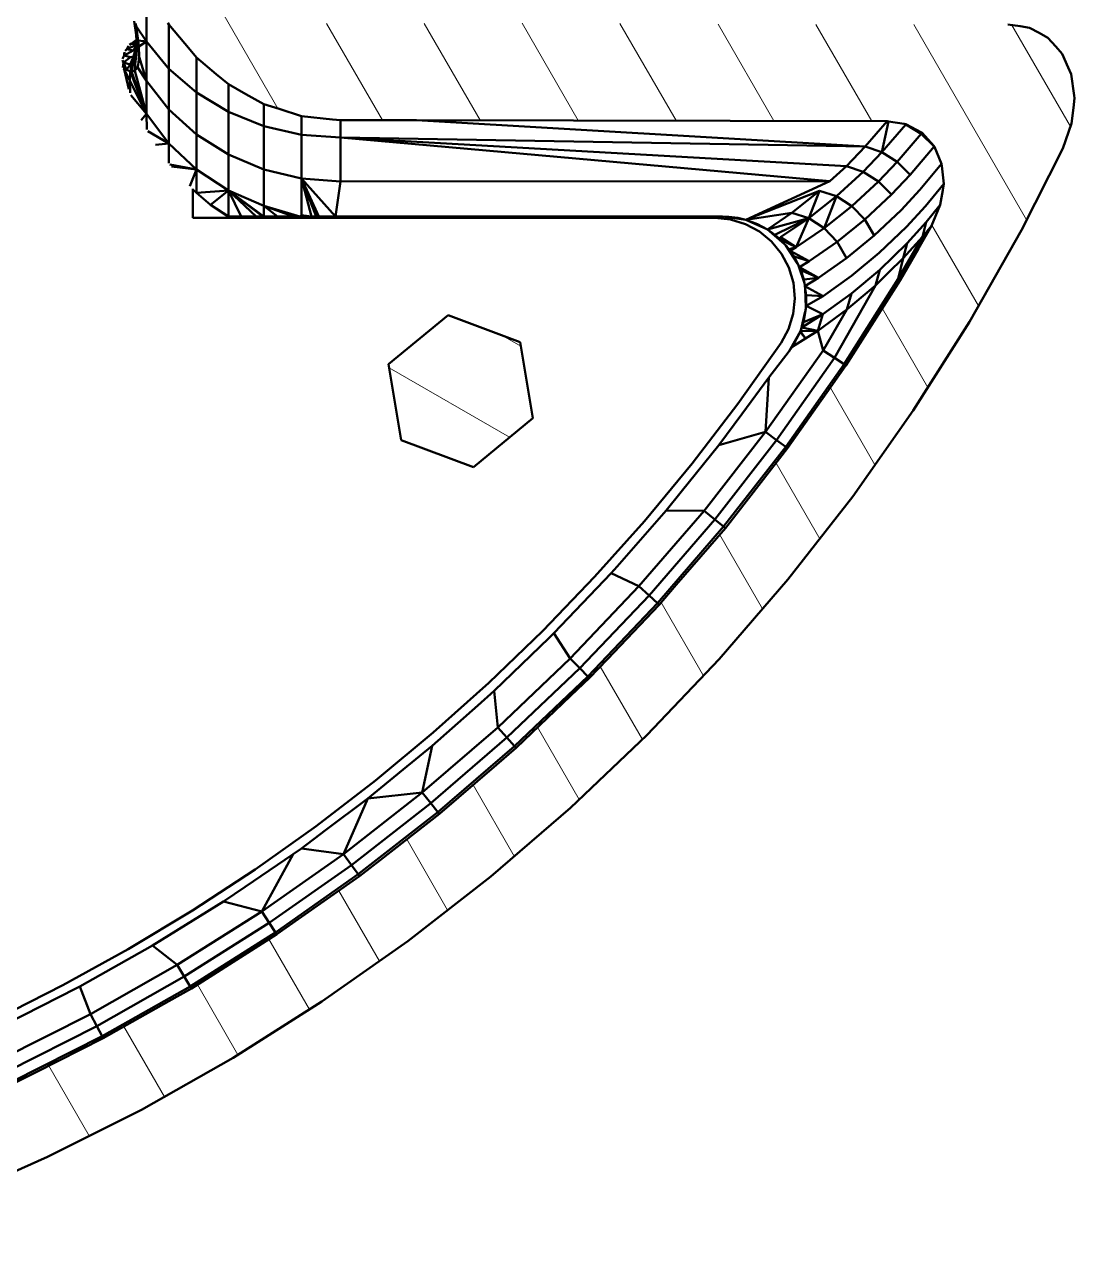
# Model space of a CAD drawing. Header units: millimetres. Extents: x -232 to 1390, y -69 to 653.
# Drawn here: x 571.92 to 611.29, y 321.74 to 367.7 of the extents above; entities that cross this region are included whole.
import ezdxf

# ---------------------------------------------------------------- set-up
doc = ezdxf.new("R2010")
doc.units = ezdxf.units.MM
doc.layers.add('Видимый контур (ГОСТ)', color=7, linetype='Continuous', lineweight=50)
doc.layers.add('Штриховка (ГОСТ)', color=7, linetype='Continuous', lineweight=18)

msp = doc.modelspace()

# ---------------------------------------------------------------- hatches: boundary and pattern name
at = {"layer": 'Штриховка (ГОСТ)'}
h = msp.add_hatch(dxfattribs=at)
h.set_pattern_fill('ANSI31', color=256, scale=25.4, angle=75.0002, style=0)
h.set_pattern_definition([(120.00018, (0, 0), (-2.749626, -1.587508), [])])
h.paths.add_polyline_path([(604.753, 437.621), (605.441, 436.429), (605.934, 435.581), (606.16, 435.047), (606.261, 434.807), (606.278, 434.701), (606.373, 434.126), (606.387, 434.033), (606.39, 434.016), (606.322, 433.365), (606.311, 433.252), (606.099, 432.752), (606.033, 432.591), (605.708, 432.231), (605.577, 432.081), (605.141, 431.852), (604.973, 431.76), (604.528, 431.691), (604.265, 431.652), (593.213, 431.636), (583.768, 431.621), (583.486, 431.591), (582.309, 431.468), (581.72, 431.28), (580.895, 431.016), (580.201, 430.629), (579.568, 430.277), (578.73, 429.576), (578.369, 429.273), (577.379, 428.091), (577.333, 428.037), (577.221, 427.845), (576.494, 426.525), (576.254, 425.873), (575.875, 424.839), (575.506, 423.091), (575.496, 423.041), (575.49, 422.965), (575.368, 421.051), (575.368, 416.368), (575.368, 415.719), (575.368, 409.22), (575.368, 404.959), (575.368, 401.908), (575.368, 400.39), (575.368, 398.178), (575.368, 396.445), (575.368, 395.023), (575.368, 393.61), (575.368, 392.544), (575.368, 391.612), (575.368, 390.771), (575.368, 389.559), (575.368, 388.953), (575.368, 388.307), (575.368, 387.162), (575.368, 386.632), (575.368, 386.069), (575.368, 385.013), (575.368, 384.489), (575.368, 383.442), (575.368, 382.881), (575.368, 382.123), (575.368, 380.918), (575.368, 378.378), (575.368, 374.678), (575.404, 374.118), (575.482, 372.889), (575.49, 372.778), (575.49, 372.762), (575.491, 372.745), (575.491, 372.737), (575.495, 372.697), (575.496, 372.692), (575.749, 371.49), (575.875, 370.892), (576.13, 370.196), (576.494, 369.203), (576.636, 368.943), (577.15, 368.009), (577.294, 367.763), (577.333, 367.696), (578.13, 366.744), (578.369, 366.458), (579.107, 365.84), (579.568, 365.454), (580.223, 365.089), (580.895, 364.714), (581.469, 364.53), (582.309, 364.261), (583.475, 364.139), (583.768, 364.108), (586.626, 364.114), (604.265, 364.073), (604.322, 364.065), (604.907, 363.968), (604.937, 363.964), (604.975, 363.958), (605.555, 363.65), (605.578, 363.637), (606.033, 363.128), (606.035, 363.126), (606.043, 363.105), (606.311, 362.474), (606.32, 362.392), (606.389, 361.724), (606.351, 361.489), (606.26, 360.929), (606.083, 360.503), (605.934, 360.148), (605.443, 359.291), (604.753, 358.108), (603.245, 355.727), (602.723, 354.902), (602.161, 354.103), (600.537, 351.799), (599.936, 351.029), (598.202, 348.806), (596.36, 346.672), (595.723, 345.932), (593.779, 343.89), (593.106, 343.183), (592.398, 342.51), (590.357, 340.566), (589.617, 339.928), (587.482, 338.087), (585.26, 336.352), (584.49, 335.752), (582.185, 334.128), (581.387, 333.566), (580.562, 333.044), (578.181, 331.536), (577.331, 331.054), (574.878, 329.665), (572.36, 328.397), (571.487, 327.958), (568.91, 326.816), (568.018, 326.42), (567.812, 326.336), (567.674, 326.28), (566.697, 325.909), (564.477, 325.052), (564.359, 325.008), (562.596, 324.416), (561.313, 323.992), (560.967, 323.891), (560.873, 323.863), (559.864, 323.568), (559.862, 322.99), (559.868, 322.305), (560.032, 322.111), (560.178, 321.93), (560.668, 321.825), (561.071, 321.741), (562.029, 321.749), (562.416, 321.75), (562.84, 321.805), (563.98, 321.952), (564.978, 322.169), (565.661, 322.333), (567.272, 322.862), (569.18, 323.614), (572.786, 325.213), (576.309, 326.987), (579.741, 328.931), (583.074, 331.041), (586.299, 333.313), (589.409, 335.74), (592.396, 338.316), (595.253, 341.036), (597.973, 343.893), (600.549, 346.88), (602.976, 349.99), (605.248, 353.215), (607.358, 356.547), (609.302, 359.98), (610.851, 363.051), (611.184, 363.984), (611.253, 364.573), (611.293, 364.931), (611.28, 365.033), (611.172, 365.831), (611.059, 366.091), (610.833, 366.603), (610.59, 366.878), (610.299, 367.198), (609.963, 367.383), (609.603, 367.573), (609.254, 367.633), (608.791, 367.701), (599.946, 367.704), (591.894, 367.748), (582.368, 367.733), (581.931, 367.804), (581.333, 367.9), (580.97, 368.084), (580.368, 368.389), (580.133, 368.61), (579.54, 369.166), (579.441, 369.323), (578.932, 370.135), (578.909, 370.174), (578.904, 370.182), (578.585, 371.193), (578.504, 371.449), (578.425, 372.245), (578.368, 372.808), (578.368, 373.22), (578.368, 376.898), (578.368, 380.249), (578.368, 381.68), (578.368, 382.531), (578.368, 383.139), (578.368, 384.196), (578.368, 384.746), (578.368, 385.79), (578.368, 386.369), (578.368, 386.908), (578.368, 388.036), (578.368, 388.688), (578.368, 389.3), (578.368, 390.505), (578.368, 391.353), (578.368, 392.292), (578.368, 393.371), (578.368, 394.808), (578.368, 396.267), (578.368, 398.066), (578.368, 400.399), (578.368, 402.007), (578.368, 405.322), (578.368, 410.106), (578.368, 417.787), (578.368, 418.437), (578.368, 422.922), (578.45, 423.734), (578.504, 424.279), (578.886, 425.487), (578.904, 425.543), (579.004, 425.714), (579.54, 426.567), (579.691, 426.708), (580.368, 427.343), (580.681, 427.501), (581.333, 427.831), (581.742, 427.897), (582.368, 427.997), (591.575, 427.981), (595.949, 428.013), (608.79, 428.028), (609.064, 428.067), (609.603, 428.159), (610.113, 428.438), (610.299, 428.534), (610.668, 428.948), (610.833, 429.127), (611.032, 429.586), (611.171, 429.895), (611.224, 430.302), (611.292, 430.788), (611.26, 431.064), (611.184, 431.746), (611.094, 432.006), (611.017, 432.23), (610.852, 432.687), (609.302, 435.75), (607.358, 439.182), (605.248, 442.515), (602.976, 445.74), (600.549, 448.849), (597.973, 451.836), (595.253, 454.693), (592.396, 457.413), (589.409, 459.99), (586.299, 462.417), (583.074, 464.688), (579.741, 466.798), (576.309, 468.743), (572.786, 470.516), (569.18, 472.115), (565.499, 473.535), (561.754, 474.772), (557.952, 475.824), (554.103, 476.688), (550.217, 477.363), (546.302, 477.845), (542.368, 478.136), (538.424, 478.233), (534.481, 478.136), (530.547, 477.845), (526.632, 477.363), (522.745, 476.688), (518.896, 475.824), (515.095, 474.772), (511.349, 473.535), (507.669, 472.115), (504.063, 470.516), (500.539, 468.743), (497.107, 466.798), (493.774, 464.688), (490.549, 462.417), (487.439, 459.99), (484.452, 457.413), (481.595, 454.693), (478.876, 451.836), (476.299, 448.849), (473.872, 445.74), (471.601, 442.515), (469.49, 439.182), (467.546, 435.75), (465.997, 432.678), (465.664, 431.746), (465.595, 431.156), (465.556, 430.799), (465.569, 430.696), (465.676, 429.899), (465.789, 429.638), (466.015, 429.126), (466.258, 428.852), (466.55, 428.531), (466.885, 428.346), (467.245, 428.156), (467.595, 428.097), (468.058, 428.029), (476.902, 428.025), (484.954, 427.981), (494.48, 427.996), (494.917, 427.926), (495.515, 427.83), (495.878, 427.646), (496.48, 427.341), (496.716, 427.12), (497.309, 426.564), (497.407, 426.407), (497.917, 425.595), (497.94, 425.555), (497.944, 425.548), (498.263, 424.536), (498.344, 424.281), (498.424, 423.484), (498.48, 422.921), (498.48, 418.182), (498.48, 417.504), (498.48, 409.907), (498.48, 405.168), (498.48, 401.88), (498.48, 400.277), (498.48, 397.963), (498.48, 396.177), (498.48, 394.725), (498.48, 393.298), (498.48, 392.224), (498.48, 391.287), (498.48, 390.505), (498.48, 389.3), (498.48, 388.64), (498.48, 387.992), (498.48, 386.872), (498.48, 386.335), (498.48, 385.756), (498.48, 384.717), (498.48, 384.166), (498.48, 383.112), (498.48, 382.499), (498.48, 381.638), (498.48, 380.181), (498.48, 376.732), (498.48, 373.2), (498.48, 372.807), (498.399, 371.995), (498.344, 371.45), (497.962, 370.243), (497.944, 370.186), (497.844, 370.016), (497.309, 369.163), (497.157, 369.021), (496.48, 368.387), (496.167, 368.228), (495.515, 367.899), (495.106, 367.833), (494.48, 367.732), (485.274, 367.748), (480.899, 367.716), (468.058, 367.702), (467.785, 367.662), (467.245, 367.571), (466.735, 367.292), (466.549, 367.195), (466.18, 366.781), (466.015, 366.603), (465.816, 366.144), (465.677, 365.835), (465.624, 365.427), (465.557, 364.942), (465.589, 364.666), (465.664, 363.984), (465.754, 363.724), (465.831, 363.5), (465.996, 363.043), (467.546, 359.98), (469.49, 356.547), (471.601, 353.215), (473.872, 349.99), (476.299, 346.88), (478.876, 343.893), (481.595, 341.036), (484.452, 338.316), (487.439, 335.74), (490.549, 333.313), (493.774, 331.041), (497.107, 328.931), (500.539, 326.987), (504.063, 325.213), (507.669, 323.614), (509.562, 322.863), (510.662, 322.494), (510.833, 322.441), (511.182, 322.333), (512.065, 322.134), (512.863, 321.952), (513.113, 321.919), (513.614, 321.852), (514.15, 321.787), (514.451, 321.749), (515.117, 321.747), (515.775, 321.741), (515.966, 321.786), (516.624, 321.933), (516.638, 321.951), (516.715, 322.047), (516.935, 322.307), (516.937, 322.461), (516.985, 323.568), (515.976, 323.863), (515.881, 323.891), (515.535, 323.992), (514.252, 324.416), (512.489, 325.008), (512.371, 325.052), (510.151, 325.909), (509.174, 326.28), (509.036, 326.336), (508.831, 326.42), (507.938, 326.816), (505.361, 327.958), (504.489, 328.397), (501.971, 329.665), (499.517, 331.054), (498.668, 331.536), (496.286, 333.044), (495.461, 333.566), (494.663, 334.128), (492.358, 335.752), (491.588, 336.352), (489.366, 338.087), (487.231, 339.928), (486.492, 340.566), (484.45, 342.51), (483.743, 343.183), (483.069, 343.89), (481.126, 345.932), (480.488, 346.672), (478.646, 348.806), (476.912, 351.029), (476.311, 351.799), (474.688, 354.103), (474.125, 354.902), (473.603, 355.727), (472.095, 358.108), (471.406, 359.291), (470.914, 360.148), (470.766, 360.503), (470.588, 360.929), (470.542, 361.219), (470.46, 361.724), (470.477, 361.884), (470.537, 362.474), (470.562, 362.53), (470.805, 363.105), (470.813, 363.124), (470.814, 363.126), (471.253, 363.617), (471.27, 363.637), (471.868, 363.955), (471.873, 363.958), (471.911, 363.964), (471.942, 363.968), (472.526, 364.065), (472.583, 364.073), (490.221, 364.114), (493.08, 364.109), (493.362, 364.138), (494.539, 364.261), (495.129, 364.45), (495.953, 364.714), (496.647, 365.1), (497.28, 365.453), (498.118, 366.154), (498.48, 366.456), (499.47, 367.638), (499.515, 367.693), (499.628, 367.885), (500.355, 369.205), (500.594, 369.857), (500.974, 370.891), (501.08, 371.379), (501.093, 371.461), (501.352, 372.688), (501.353, 372.693), (501.355, 372.709), (501.355, 372.716), (501.355, 372.722), (501.358, 372.765), (501.48, 374.678), (501.48, 378.237), (501.48, 380.853), (501.48, 382.081), (501.48, 382.848), (501.48, 383.413), (501.48, 384.456), (501.48, 384.982), (501.48, 386.032), (501.48, 386.595), (501.48, 387.124), (501.48, 388.26), (501.48, 388.901), (501.48, 389.559), (501.48, 390.771), (501.48, 391.542), (501.48, 392.471), (501.48, 393.532), (501.48, 394.934), (501.48, 396.348), (501.48, 398.068), (501.48, 400.26), (501.48, 401.773), (501.48, 404.798), (501.48, 409.016), (501.48, 415.439), (501.48, 416.116), (501.48, 421.051), (501.444, 421.611), (501.366, 422.84), (501.357, 422.977), (501.353, 423.037), (501.096, 424.257), (500.974, 424.837), (500.719, 425.533), (500.355, 426.527), (500.212, 426.787), (499.698, 427.72), (499.554, 427.967), (499.515, 428.033), (498.718, 428.986), (498.48, 429.271), (497.741, 429.889), (497.28, 430.276), (496.626, 430.641), (495.953, 431.016), (495.379, 431.199), (494.539, 431.469), (493.373, 431.591), (493.08, 431.621), (489.929, 431.617), (472.583, 431.652), (472.473, 431.668), (471.874, 431.767), (471.817, 431.796), (471.27, 432.091), (471.238, 432.125), (470.814, 432.598), (470.782, 432.671), (470.538, 433.251), (470.519, 433.424), (470.46, 434.003), (470.513, 434.337), (470.588, 434.8), (470.805, 435.321), (470.914, 435.583), (471.31, 436.277), (471.406, 436.436), (472.095, 437.621), (473.603, 440.003), (474.125, 440.828), (474.688, 441.626), (476.311, 443.931), (476.912, 444.701), (478.646, 446.923), (480.488, 449.058), (481.126, 449.797), (483.069, 451.839), (483.743, 452.546), (484.45, 453.22), (486.492, 455.163), (487.231, 455.801), (489.366, 457.642), (491.588, 459.377), (492.358, 459.978), (494.663, 461.601), (495.461, 462.163), (496.286, 462.686), (498.668, 464.194), (499.517, 464.675), (501.971, 466.065), (504.489, 467.332), (505.361, 467.771), (507.938, 468.914), (508.831, 469.31), (509.742, 469.661), (512.372, 470.675), (513.299, 470.982), (515.976, 471.866), (518.693, 472.618), (519.634, 472.878), (522.385, 473.496), (523.338, 473.71), (524.3, 473.877), (527.077, 474.359), (528.046, 474.478), (530.844, 474.823), (533.656, 475.031), (534.63, 475.103), (537.448, 475.172), (538.424, 475.196), (539.4, 475.172), (542.218, 475.103), (543.192, 475.031), (546.004, 474.823), (548.802, 474.478), (549.771, 474.359), (552.549, 473.877), (553.511, 473.71), (554.463, 473.496), (557.214, 472.878), (558.155, 472.618), (560.872, 471.866), (563.549, 470.982), (564.476, 470.675), (567.107, 469.661), (568.018, 469.31), (568.91, 468.914), (571.487, 467.771), (572.36, 467.332), (574.878, 466.065), (577.331, 464.675), (578.181, 464.194), (580.562, 462.686), (581.387, 462.163), (582.185, 461.601), (584.49, 459.978), (585.26, 459.377), (587.482, 457.642), (589.617, 455.801), (590.357, 455.163), (592.398, 453.22), (593.106, 452.546), (593.779, 451.839), (595.723, 449.797), (596.36, 449.058), (598.202, 446.923), (599.936, 444.701), (600.537, 443.931), (602.161, 441.626), (602.723, 440.828), (603.245, 440.003)])
h = msp.add_hatch(dxfattribs=at)
h.set_pattern_fill('ANSI31', color=256, scale=25.4, angle=105.0002, style=0)
h.set_pattern_definition([(150.00025, (0, 0), (-1.587488, -2.749637), [])])
h.paths.add_polyline_path([(590.984, 352.933), (590.507, 355.78), (587.803, 356.791), (585.575, 354.954), (586.052, 352.107), (588.757, 351.096)])

# ---------------------------------------------------------------- linework, layer by layer
at = {"layer": 'Видимый контур (ГОСТ)'}
for p, q in [((576.494, 367.061), (576.494, 368.769)), ((576.037, 367.829), (576.107, 367.313)), ((576.112, 367.641), (576.095, 367.735)), ((577.294, 367.763), (577.333, 367.696)), ((577.333, 367.696), (578.13, 366.744)), ((577.333, 366.031), (577.333, 367.696)), ((609.254, 367.633), (608.791, 367.701)), ((576.107, 367.313), (576.112, 367.641)), ((576.107, 367.313), (576.126, 367.101)), ((576.191, 367.097), (576.112, 367.641)), ((576.494, 367.061), (576.112, 367.641)), ((609.603, 367.573), (609.254, 367.633)), ((609.963, 367.383), (609.603, 367.573)), ((610.299, 367.198), (609.963, 367.383)), ((610.59, 366.878), (610.299, 367.198)), ((575.766, 366.772), (575.696, 366.711)), ((576.125, 366.937), (575.766, 366.772)), ((575.824, 366.901), (575.766, 366.772)), ((575.766, 366.772), (575.993, 366.726)), ((575.925, 366.976), (575.854, 366.94)), ((575.925, 366.976), (575.884, 366.971)), ((575.925, 366.976), (576.124, 367.128)), ((576.128, 367.043), (575.925, 366.976)), ((575.925, 366.976), (576.127, 366.951)), ((575.993, 366.726), (576.123, 366.911)), ((575.993, 366.726), (576.089, 366.763)), ((576.004, 366.501), (576.089, 366.763)), ((576.089, 366.763), (576.112, 366.806)), ((576.103, 366.719), (576.129, 366.978)), ((576.106, 367.139), (576.123, 367.135)), ((576.126, 367.101), (576.136, 366.727)), ((576.213, 366.874), (576.191, 367.097)), ((576.191, 367.097), (576.494, 367.061)), ((576.494, 367.061), (576.213, 366.874)), ((576.225, 366.48), (576.213, 366.874)), ((576.494, 367.061), (577.333, 366.031)), ((576.494, 365.584), (576.494, 367.061)), ((578.13, 366.744), (578.369, 366.458)), ((610.833, 366.603), (610.59, 366.878)), ((575.592, 366.313), (575.629, 366.277)), ((575.629, 366.277), (575.595, 366.357)), ((575.602, 366.405), (575.665, 366.533)), ((575.903, 366.47), (575.629, 366.277)), ((575.659, 366.626), (575.665, 366.533)), ((575.993, 366.726), (575.665, 366.533)), ((575.677, 366.666), (575.665, 366.533)), ((575.665, 366.533), (575.903, 366.47)), ((576.004, 366.501), (575.884, 366.198)), ((575.903, 366.47), (576.004, 366.501)), ((575.996, 366.224), (576.004, 366.501)), ((575.996, 366.224), (576.08, 366.358)), ((576.004, 366.501), (576.08, 366.633)), ((576.08, 366.358), (576.065, 365.955)), ((576.08, 366.633), (576.103, 366.719)), ((576.08, 366.633), (576.08, 366.358)), ((576.106, 366.447), (576.08, 366.358)), ((576.103, 366.719), (576.106, 366.447)), ((576.106, 366.447), (576.136, 366.727)), ((576.19, 366.185), (576.225, 366.48)), ((576.494, 365.584), (576.225, 366.48)), ((578.369, 366.458), (579.107, 365.84)), ((578.369, 365.142), (578.369, 366.458)), ((611.059, 366.091), (610.833, 366.603)), ((575.611, 366.085), (575.629, 366.277)), ((575.617, 366.037), (575.659, 366.019)), ((575.629, 366.277), (575.884, 366.198)), ((575.629, 366.277), (575.745, 365.992)), ((575.629, 366.277), (575.659, 366.019)), ((575.659, 366.019), (575.745, 365.992)), ((575.659, 366.019), (575.875, 365.588)), ((575.659, 366.019), (575.835, 365.277)), ((575.745, 365.992), (575.884, 366.198)), ((575.745, 365.992), (575.882, 365.95)), ((575.875, 365.588), (575.882, 365.95)), ((575.882, 365.95), (575.938, 365.932)), ((575.882, 365.95), (576.494, 364.349)), ((575.884, 366.198), (575.996, 366.224)), ((575.938, 365.932), (575.884, 366.198)), ((575.996, 366.224), (575.938, 365.932)), ((575.938, 365.932), (576.065, 365.955)), ((576.494, 364.349), (575.938, 365.932)), ((576.065, 365.955), (576.161, 366.092)), ((576.494, 364.349), (576.065, 365.955)), ((576.161, 366.092), (576.174, 366.134)), ((576.494, 365.584), (576.161, 366.092)), ((576.174, 366.134), (576.19, 366.185)), ((577.333, 366.031), (578.369, 365.142)), ((577.333, 364.505), (577.333, 366.031)), ((579.107, 365.84), (579.568, 365.454)), ((611.172, 365.831), (611.059, 366.091)), ((611.28, 365.033), (611.172, 365.831)), ((576.494, 364.349), (575.875, 365.588)), ((575.875, 365.588), (575.879, 365.13)), ((576.494, 365.584), (577.333, 364.505)), ((576.494, 364.349), (576.494, 365.584)), ((579.568, 365.454), (580.223, 365.089)), ((579.568, 364.421), (579.568, 365.454)), ((575.914, 365.05), (576.494, 364.349)), ((578.369, 365.142), (579.568, 364.421)), ((578.369, 363.573), (578.369, 365.142)), ((580.223, 365.089), (580.895, 364.714)), ((611.253, 364.573), (611.293, 364.931)), ((611.293, 364.931), (611.28, 365.033)), ((577.333, 364.505), (578.369, 363.573)), ((577.333, 363.229), (577.333, 364.505)), ((580.895, 364.714), (581.469, 364.53)), ((580.895, 363.89), (580.895, 364.714)), ((581.469, 364.53), (582.309, 364.261)), ((611.184, 363.984), (611.253, 364.573)), ((576.303, 364.115), (576.494, 364.349)), ((576.494, 364.349), (577.333, 363.229)), ((576.494, 364.349), (576.506, 363.754)), ((579.568, 364.421), (580.895, 363.89)), ((579.568, 362.818), (579.568, 364.421)), ((582.309, 364.261), (583.475, 364.139)), ((582.309, 364.261), (582.309, 363.565)), ((583.475, 364.139), (583.768, 364.108)), ((583.768, 364.108), (586.626, 364.114)), ((583.768, 363.455), (583.768, 364.108)), ((586.626, 364.114), (604.265, 364.073)), ((603.447, 363.121), (586.626, 364.114)), ((603.447, 363.121), (604.265, 364.073)), ((604.322, 364.065), (604.072, 362.905)), ((604.265, 364.073), (604.322, 364.065)), ((604.322, 364.065), (604.907, 363.968)), ((610.851, 363.051), (611.184, 363.984)), ((576.544, 363.696), (577.333, 363.229)), ((578.369, 363.573), (579.568, 362.818)), ((578.369, 362.261), (578.369, 363.573)), ((580.895, 363.89), (582.309, 363.565)), ((580.895, 362.261), (580.895, 363.89)), ((582.309, 363.565), (583.768, 363.455)), ((582.309, 361.92), (582.309, 363.565)), ((604.072, 362.905), (604.967, 363.947)), ((604.649, 362.542), (605.544, 363.591)), ((604.907, 363.968), (604.937, 363.964)), ((604.967, 363.947), (604.907, 363.968)), ((604.937, 363.964), (604.975, 363.958)), ((604.967, 363.947), (604.975, 363.958)), ((605.544, 363.591), (604.967, 363.947)), ((604.975, 363.958), (605.555, 363.65)), ((605.544, 363.591), (605.578, 363.637)), ((606.032, 363.122), (605.544, 363.591)), ((605.555, 363.65), (605.578, 363.637)), ((605.578, 363.637), (606.033, 363.128)), ((576.836, 363.178), (577.333, 363.229)), ((577.333, 363.229), (578.369, 362.261)), ((577.333, 363.229), (577.337, 362.49)), ((603.447, 363.121), (583.768, 363.455)), ((583.768, 361.805), (583.768, 363.455)), ((602.117, 361.815), (583.768, 363.455)), ((602.741, 362.389), (583.768, 363.455)), ((602.741, 362.389), (603.447, 363.121)), ((604.072, 362.905), (603.447, 363.121)), ((605.136, 362.059), (606.032, 363.122)), ((606.032, 363.122), (606.035, 363.126)), ((606.033, 363.128), (606.035, 363.126)), ((606.035, 363.126), (606.043, 363.105)), ((606.043, 363.105), (606.311, 362.474)), ((579.568, 362.818), (580.895, 362.261)), ((579.568, 361.477), (579.568, 362.818)), ((603.368, 362.175), (604.072, 362.905)), ((604.649, 362.542), (604.072, 362.905)), ((609.302, 359.98), (610.851, 363.051)), ((577.378, 362.447), (578.369, 362.261)), ((578.369, 362.261), (577.431, 362.374)), ((578.117, 361.634), (578.369, 362.261)), ((578.369, 362.261), (579.568, 361.477)), ((578.369, 362.261), (578.377, 361.38)), ((580.895, 362.261), (582.309, 361.92)), ((580.895, 360.899), (580.895, 362.261)), ((602.117, 361.815), (602.741, 362.389)), ((602.364, 361.253), (603.368, 362.175)), ((603.368, 362.175), (602.741, 362.389)), ((603.946, 361.807), (603.368, 362.175)), ((603.946, 361.807), (604.649, 362.542)), ((605.136, 362.059), (604.649, 362.542)), ((605.496, 361.493), (606.311, 362.474)), ((606.311, 362.474), (606.32, 362.392)), ((606.32, 362.392), (606.389, 361.724)), ((582.309, 361.92), (583.768, 361.805)), ((582.309, 360.545), (582.309, 361.92)), ((582.309, 361.92), (582.958, 360.496)), ((583.582, 360.496), (582.309, 361.92)), ((582.683, 360.496), (582.309, 361.92)), ((582.861, 360.496), (582.309, 361.92)), ((583.582, 360.496), (583.768, 361.805)), ((583.768, 361.805), (602.117, 361.815)), ((583.768, 361.804), (583.768, 361.805)), ((602.117, 361.815), (598.964, 360.375)), ((602.944, 360.881), (603.946, 361.807)), ((604.432, 361.315), (603.946, 361.807)), ((604.432, 361.315), (605.136, 362.059)), ((605.701, 360.886), (606.389, 361.724)), ((606.389, 361.724), (606.351, 361.489)), ((578.231, 360.443), (578.231, 361.538)), ((578.231, 361.504), (578.377, 361.38)), ((578.377, 361.38), (579.568, 361.477)), ((578.377, 361.38), (578.901, 360.939)), ((578.901, 360.939), (579.568, 361.477)), ((579.568, 361.477), (580.895, 360.899)), ((579.568, 361.477), (580.864, 360.496)), ((580.895, 360.496), (579.568, 361.477)), ((579.568, 361.477), (580.05, 360.496)), ((580.605, 360.496), (579.568, 361.477)), ((579.568, 361.477), (579.568, 360.496)), ((601.734, 361.463), (598.964, 360.375)), ((600.696, 360.639), (601.734, 361.463)), ((601.734, 361.463), (601.33, 360.434)), ((601.33, 360.434), (602.364, 361.253)), ((602.364, 361.253), (601.734, 361.463)), ((602.364, 361.253), (601.913, 360.059)), ((602.944, 360.881), (602.364, 361.253)), ((603.43, 360.377), (604.432, 361.315)), ((604.789, 360.735), (605.496, 361.493)), ((606.351, 361.489), (606.26, 360.929)), ((578.901, 360.939), (579.562, 360.496)), ((579.568, 360.496), (578.901, 360.939)), ((580.895, 360.899), (582.009, 360.496)), ((582.245, 360.496), (580.895, 360.899)), ((580.895, 360.899), (581.413, 360.496)), ((580.895, 360.899), (580.895, 360.496)), ((601.913, 360.059), (602.944, 360.881)), ((603.43, 360.377), (602.944, 360.881)), ((604.988, 360.113), (605.701, 360.886)), ((605.736, 360.284), (606.26, 360.929)), ((606.26, 360.929), (606.083, 360.503)), ((597.809, 360.443), (578.231, 360.443)), ((579.562, 360.496), (579.568, 360.496)), ((579.568, 360.496), (580.05, 360.496)), ((580.05, 360.496), (580.605, 360.496)), ((580.605, 360.496), (580.864, 360.496)), ((580.864, 360.496), (580.895, 360.496)), ((580.895, 360.496), (581.413, 360.496)), ((581.413, 360.496), (582.009, 360.496)), ((582.009, 360.496), (582.245, 360.496)), ((582.245, 360.496), (582.309, 360.545)), ((582.245, 360.496), (582.31, 360.496)), ((582.309, 360.545), (582.683, 360.496)), ((582.31, 360.496), (582.683, 360.496)), ((582.683, 360.496), (582.861, 360.496)), ((582.861, 360.496), (582.958, 360.496)), ((582.958, 360.496), (583.582, 360.496)), ((583.582, 360.496), (583.768, 360.496)), ((598.101, 360.496), (583.768, 360.496)), ((598.396, 360.385), (597.809, 360.443)), ((598.101, 360.496), (598.669, 360.444)), ((598.964, 360.375), (598.101, 360.496)), ((598.336, 360.487), (598.101, 360.496)), ((598.669, 360.444), (598.336, 360.487)), ((598.961, 360.213), (598.396, 360.385)), ((598.964, 360.375), (598.669, 360.444)), ((600.696, 360.639), (598.964, 360.375)), ((599.76, 360.021), (598.964, 360.375)), ((599.413, 360.209), (598.964, 360.375)), ((599.782, 360.009), (600.696, 360.639)), ((599.782, 360.009), (601.33, 360.434)), ((601.33, 360.434), (600.058, 359.812)), ((600.273, 359.717), (601.33, 360.434)), ((601.33, 360.434), (600.696, 360.639)), ((601.33, 360.434), (600.861, 359.341)), ((601.913, 360.059), (601.33, 360.434)), ((602.399, 359.544), (603.43, 360.377)), ((603.782, 359.779), (603.43, 360.377)), ((603.782, 359.779), (604.789, 360.735)), ((606.083, 360.503), (605.934, 360.148)), ((599.481, 359.934), (598.961, 360.213)), ((599.76, 360.021), (599.413, 360.209)), ((599.937, 359.558), (599.481, 359.934)), ((599.782, 360.009), (599.76, 360.021)), ((600.422, 359.457), (599.767, 360.017)), ((599.769, 360.016), (600.259, 359.637)), ((599.772, 360.014), (600.058, 359.812)), ((600.058, 359.812), (599.782, 360.009)), ((600.861, 359.341), (601.913, 360.059)), ((602.399, 359.544), (601.913, 360.059)), ((603.974, 359.136), (604.988, 360.113)), ((605.016, 359.495), (605.736, 360.284)), ((605.934, 360.148), (605.443, 359.291)), ((605.598, 359.733), (605.736, 360.284)), ((605.606, 359.743), (605.934, 360.148)), ((609.302, 359.98), (607.358, 356.547)), ((600.31, 359.1), (599.937, 359.558)), ((600.074, 359.799), (600.058, 359.812)), ((600.213, 359.677), (600.074, 359.799)), ((600.259, 359.637), (600.213, 359.677)), ((600.259, 359.637), (600.273, 359.717)), ((600.422, 359.457), (600.259, 359.637)), ((600.259, 359.637), (600.861, 359.341)), ((600.861, 359.341), (600.273, 359.717)), ((600.596, 359.264), (600.422, 359.457)), ((600.908, 358.737), (600.466, 359.408)), ((601.347, 358.817), (602.399, 359.544)), ((602.747, 358.931), (602.399, 359.544)), ((602.747, 358.931), (603.782, 359.779)), ((605.016, 359.495), (603.99, 358.498)), ((605.598, 359.733), (604.679, 358.153)), ((604.869, 358.93), (605.598, 359.733)), ((605.016, 359.495), (604.869, 358.93)), ((605.598, 359.733), (605.606, 359.743)), ((600.586, 358.578), (600.31, 359.1)), ((600.497, 359.374), (600.779, 358.998)), ((600.596, 359.264), (600.861, 359.341)), ((600.638, 359.203), (600.596, 359.264)), ((600.861, 359.341), (600.638, 359.203)), ((600.779, 358.998), (600.638, 359.203)), ((600.638, 359.203), (601.347, 358.817)), ((600.908, 358.737), (600.779, 358.998)), ((600.779, 358.998), (601.347, 358.817)), ((601.691, 358.189), (602.747, 358.931)), ((602.931, 358.268), (603.974, 359.136)), ((604.305, 358.379), (604.869, 358.93)), ((604.869, 358.93), (604.679, 358.153)), ((605.443, 359.291), (604.753, 358.108)), ((600.754, 358.013), (600.586, 358.578)), ((600.981, 358.589), (600.908, 358.737)), ((600.948, 358.655), (601.166, 357.995)), ((601.347, 358.817), (600.981, 358.589)), ((601.031, 358.487), (600.981, 358.589)), ((600.981, 358.589), (601.691, 358.189)), ((601.143, 358.138), (601.031, 358.487)), ((601.031, 358.487), (601.691, 358.189)), ((603.99, 358.498), (602.935, 357.609)), ((603.99, 358.498), (603.829, 357.913)), ((600.809, 357.425), (600.754, 358.013)), ((601.691, 358.189), (601.143, 358.138)), ((601.178, 357.913), (601.143, 358.138)), ((601.691, 358.189), (601.184, 357.877)), ((601.866, 357.507), (602.931, 358.268)), ((604.679, 358.153), (602.651, 354.95)), ((604.753, 358.108), (603.245, 355.727)), ((603.829, 357.913), (604.298, 358.372)), ((604.298, 358.372), (604.305, 358.379)), ((604.753, 358.108), (604.679, 358.153)), ((601.184, 357.877), (601.178, 357.913)), ((601.237, 357.542), (601.184, 357.877)), ((601.184, 357.877), (601.866, 357.507)), ((601.197, 357.797), (601.225, 357.086)), ((602.935, 357.609), (601.857, 356.828)), ((602.294, 355.188), (603.829, 357.913)), ((602.759, 357.007), (602.935, 357.609)), ((602.977, 357.191), (603.829, 357.913)), ((600.747, 356.838), (600.809, 357.425)), ((601.219, 357.046), (601.235, 357.146)), ((601.237, 357.542), (601.228, 357.102)), ((601.235, 357.146), (601.237, 357.542)), ((601.866, 357.507), (601.235, 357.146)), ((601.235, 357.146), (601.857, 356.828)), ((601.237, 357.542), (601.866, 357.507)), ((602.759, 357.007), (602.977, 357.191)), ((587.803, 356.791), (585.575, 354.954)), ((590.507, 355.78), (587.803, 356.791)), ((600.572, 356.274), (600.747, 356.838)), ((601.2, 356.933), (601.027, 356.222)), ((601.857, 356.828), (601.065, 356.333)), ((601.133, 356.535), (601.219, 357.046)), ((601.133, 356.535), (601.857, 356.828)), ((601.664, 356.209), (602.759, 357.007)), ((601.664, 356.209), (601.857, 356.828)), ((601.868, 355.473), (602.759, 357.007)), ((600.289, 355.755), (600.572, 356.274)), ((601.016, 356.188), (600.591, 355.44)), ((600.711, 355.608), (601.015, 356.186)), ((601.007, 356.163), (601.019, 356.199)), ((601.019, 356.199), (601.065, 356.333)), ((601.019, 356.199), (601.664, 356.209)), ((601.205, 355.92), (601.019, 356.199)), ((601.065, 356.333), (601.133, 356.535)), ((601.065, 356.333), (601.664, 356.209)), ((601.205, 355.92), (601.664, 356.209)), ((601.664, 356.209), (601.868, 355.473)), ((607.358, 356.547), (605.248, 353.215)), ((590.984, 352.933), (590.507, 355.78)), ((598.667, 353.464), (600.289, 355.755)), ((600.711, 355.608), (601.007, 356.163)), ((600.711, 355.608), (601.205, 355.92)), ((601.007, 356.163), (601.205, 355.92)), ((603.245, 355.727), (602.723, 354.902)), ((599.712, 352.411), (601.868, 355.473)), ((599.832, 354.453), (600.591, 355.44)), ((600.591, 355.44), (600.711, 355.608)), ((602.294, 355.188), (601.868, 355.473)), ((585.575, 354.954), (586.052, 352.107)), ((600.123, 352.106), (602.294, 355.188)), ((600.468, 351.85), (602.651, 354.95)), ((602.723, 354.902), (602.161, 354.103)), ((602.651, 354.95), (602.294, 355.188)), ((602.723, 354.902), (602.651, 354.95)), ((598.814, 353.077), (599.832, 354.453)), ((599.832, 354.453), (599.712, 352.411)), ((602.161, 354.103), (600.537, 351.799)), ((596.96, 351.235), (598.667, 353.464)), ((597.956, 351.915), (598.814, 353.077)), ((602.976, 349.99), (605.248, 353.215)), ((588.757, 351.096), (590.984, 352.933)), ((586.052, 352.107), (588.757, 351.096)), ((597.407, 349.458), (599.712, 352.411)), ((597.803, 349.134), (600.123, 352.106)), ((599.712, 352.411), (597.956, 351.915)), ((600.123, 352.106), (599.712, 352.411)), ((600.468, 351.85), (600.123, 352.106)), ((596.546, 350.165), (597.956, 351.915)), ((598.135, 348.861), (600.468, 351.85)), ((600.537, 351.799), (599.936, 351.029)), ((600.537, 351.799), (600.468, 351.85)), ((595.17, 349.071), (596.96, 351.235)), ((599.936, 351.029), (598.202, 348.806)), ((595.986, 349.47), (596.546, 350.165)), ((600.549, 346.88), (602.976, 349.99)), ((594.141, 347.366), (595.986, 349.47)), ((597.407, 349.458), (594.961, 346.622)), ((597.407, 349.458), (595.986, 349.47)), ((597.803, 349.134), (597.407, 349.458)), ((593.301, 346.976), (595.17, 349.071)), ((597.803, 349.134), (595.34, 346.279)), ((598.135, 348.861), (595.658, 345.99)), ((598.135, 348.861), (597.803, 349.134)), ((598.202, 348.806), (598.135, 348.861)), ((598.202, 348.806), (596.36, 346.672)), ((591.355, 344.952), (593.301, 346.976)), ((591.776, 344.864), (593.926, 347.12)), ((593.926, 347.12), (594.141, 347.366)), ((594.961, 346.622), (593.926, 347.12)), ((594.961, 346.622), (592.379, 343.91)), ((595.34, 346.279), (594.961, 346.622)), ((596.36, 346.672), (595.723, 345.932)), ((600.549, 346.88), (597.973, 343.893)), ((595.34, 346.279), (592.741, 343.548)), ((595.658, 345.99), (595.34, 346.279)), ((595.658, 345.99), (593.044, 343.244)), ((595.723, 345.932), (593.779, 343.89)), ((595.723, 345.932), (595.658, 345.99)), ((589.334, 343.003), (591.355, 344.952)), ((589.538, 342.703), (591.597, 344.692)), ((591.597, 344.692), (591.776, 344.864)), ((591.776, 344.864), (592.379, 343.91)), ((589.667, 341.328), (592.379, 343.91)), ((592.741, 343.548), (592.379, 343.91)), ((593.779, 343.89), (593.106, 343.183)), ((597.973, 343.893), (595.253, 341.036)), ((590.01, 340.949), (592.741, 343.548)), ((593.044, 343.244), (592.741, 343.548)), ((587.242, 341.131), (589.334, 343.003)), ((590.299, 340.63), (593.044, 343.244)), ((593.106, 343.183), (592.398, 342.51)), ((593.106, 343.183), (593.044, 343.244)), ((588.919, 342.153), (589.538, 342.703)), ((589.538, 342.703), (589.667, 341.328)), ((592.398, 342.51), (590.357, 340.566)), ((587.212, 340.636), (588.919, 342.153)), ((585.082, 339.338), (587.242, 341.131)), ((586.83, 338.881), (589.667, 341.328)), ((590.01, 340.949), (589.667, 341.328)), ((592.396, 338.316), (595.253, 341.036)), ((586.122, 339.745), (587.212, 340.636)), ((587.212, 340.636), (586.83, 338.881)), ((587.155, 338.486), (590.01, 340.949)), ((587.427, 338.154), (590.299, 340.63)), ((590.357, 340.566), (589.617, 339.928)), ((590.299, 340.63), (590.01, 340.949)), ((590.357, 340.566), (590.299, 340.63)), ((584.8, 338.665), (586.122, 339.745)), ((589.617, 339.928), (587.482, 338.087)), ((582.855, 337.627), (585.082, 339.338)), ((586.83, 338.881), (583.878, 336.577)), ((586.83, 338.881), (584.8, 338.665)), ((587.155, 338.486), (586.83, 338.881)), ((583.213, 337.473), (584.8, 338.665)), ((584.8, 338.665), (583.878, 336.577)), ((587.155, 338.486), (584.183, 336.166)), ((587.427, 338.154), (587.155, 338.486)), ((589.409, 335.74), (592.396, 338.316)), ((587.427, 338.154), (584.439, 335.821)), ((587.482, 338.087), (585.26, 336.352)), ((587.482, 338.087), (587.427, 338.154)), ((580.566, 336.001), (582.855, 337.627)), ((582.304, 336.791), (583.213, 337.473)), ((580.197, 335.348), (581.997, 336.571)), ((583.878, 336.577), (580.816, 334.421)), ((581.997, 336.571), (580.816, 334.421)), ((581.997, 336.571), (582.304, 336.791)), ((582.304, 336.791), (583.878, 336.577)), ((584.183, 336.166), (583.878, 336.577)), ((578.218, 334.461), (580.566, 336.001)), ((584.183, 336.166), (581.1, 333.995)), ((584.439, 335.821), (584.183, 336.166)), ((585.26, 336.352), (584.49, 335.752)), ((584.439, 335.821), (581.339, 333.638)), ((584.49, 335.752), (582.185, 334.128)), ((584.49, 335.752), (584.439, 335.821)), ((589.409, 335.74), (586.299, 333.313)), ((579.387, 334.797), (580.197, 335.348)), ((577.082, 333.368), (579.387, 334.797)), ((580.816, 334.421), (579.387, 334.797)), ((575.814, 333.011), (578.218, 334.461)), ((577.652, 332.417), (580.816, 334.421)), ((581.1, 333.995), (580.816, 334.421)), ((582.185, 334.128), (581.387, 333.566)), ((577.915, 331.978), (581.1, 333.995)), ((581.339, 333.638), (581.1, 333.995)), ((576.719, 333.143), (577.082, 333.368)), ((578.136, 331.61), (581.339, 333.638)), ((581.387, 333.566), (580.562, 333.044)), ((581.387, 333.566), (581.339, 333.638)), ((586.299, 333.313), (583.074, 331.041)), ((573.358, 331.652), (575.814, 333.011)), ((573.997, 331.608), (576.719, 333.143)), ((577.652, 332.417), (576.719, 333.143)), ((580.562, 333.044), (578.181, 331.536)), ((574.393, 330.571), (577.652, 332.417)), ((577.915, 331.978), (577.652, 332.417)), ((574.635, 330.12), (577.915, 331.978)), ((578.136, 331.61), (577.915, 331.978)), ((570.852, 330.385), (573.358, 331.652)), ((571.221, 330.19), (573.873, 331.545)), ((573.873, 331.545), (573.997, 331.608)), ((573.997, 331.608), (574.393, 330.571)), ((574.837, 329.741), (578.136, 331.61)), ((578.181, 331.536), (577.331, 331.054)), ((578.181, 331.536), (578.136, 331.61)), ((577.331, 331.054), (574.878, 329.665)), ((579.741, 328.931), (583.074, 331.041)), ((574.393, 330.571), (571.048, 328.887)), ((574.635, 330.12), (574.393, 330.571)), ((574.635, 330.12), (571.267, 328.425)), ((574.837, 329.741), (574.635, 330.12)), ((574.837, 329.741), (571.45, 328.036)), ((574.878, 329.665), (572.36, 328.397)), ((574.878, 329.665), (574.837, 329.741)), ((576.309, 326.987), (579.741, 328.931)), ((572.36, 328.397), (571.487, 327.958)), ((576.309, 326.987), (572.786, 325.213)), ((572.786, 325.213), (569.18, 323.614))]:
    msp.add_line(p, q, dxfattribs=at)

doc.saveas('drawing.dxf')
